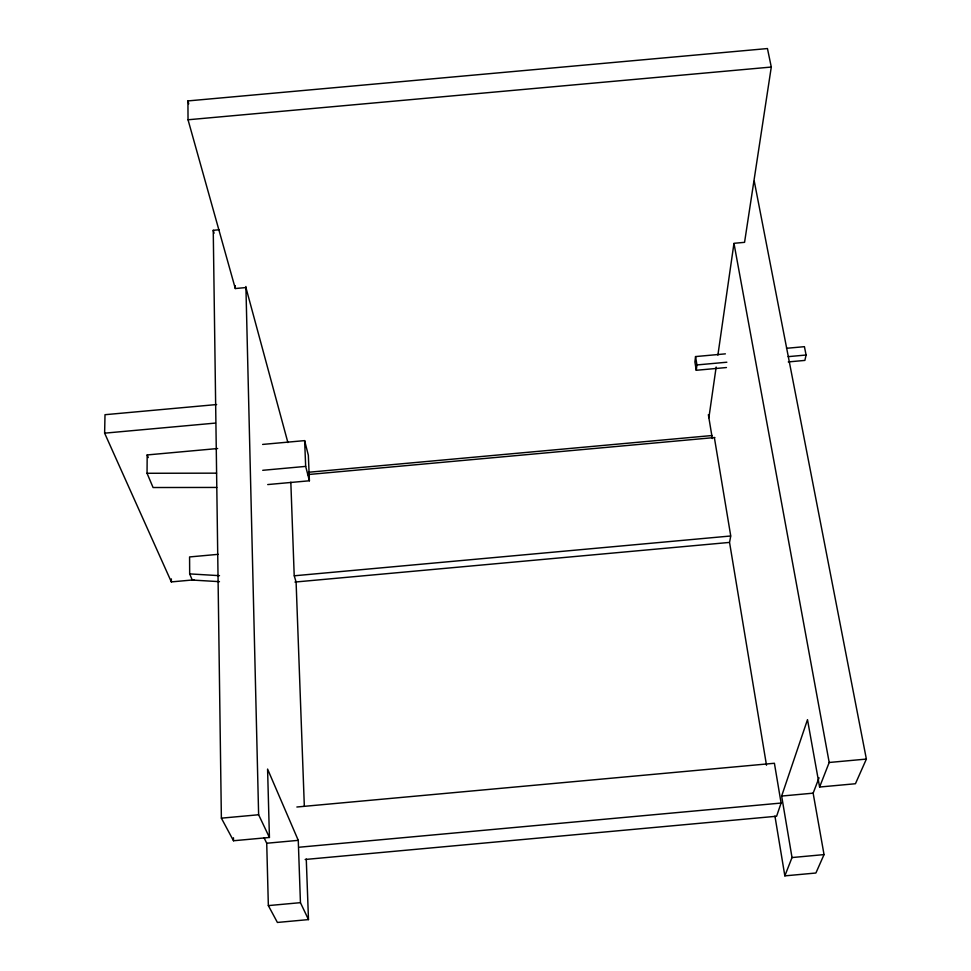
<?xml version="1.0" encoding="UTF-8"?>
<svg xmlns="http://www.w3.org/2000/svg" width="971" height="971" viewBox="0 0 971 971"><rect width="100%" height="100%" fill="white"/><g stroke="black" fill="none" stroke-linecap="round" stroke-linejoin="round"><path stroke-width="1.46" d="M216.739 487.442L153.078 487.527L147.046 473.278L147.179 454.938L217.65 448.529M193.969 579.845L171.345 581.908L104.625 433.163L105.002 414.702L216.642 404.543M725.386 353.857L695.552 356.575L694.896 361.94L696.268 370.279L726.442 367.536M696.268 370.279L696.935 364.938L695.552 356.575M708.879 417.736L716.161 367.05M717.885 355.119L733.967 243.308L744.563 242.337L771.29 67.048L767.454 48.55L187.925 100.923L188.034 119.773L235.31 288.533L245.93 287.562L287.889 442.558M786.522 348.298L804.425 346.671L806.088 355.022L804.874 360.411L788.282 361.916M819.051 777.807L813.14 793.161L824.039 854.601L815.895 873.014L784.847 875.866L792.02 857.551L781.643 796.05L807.496 719.657L819.597 787.032L855.439 783.743L866.375 759.079L754.285 181.286M296.871 807.01L774.409 763.267L781.097 803.053L776.594 816.247L305.161 859.481M819.597 787.032L829.198 762.478L734.04 243.733M221.376 818.165L258.626 814.754L269.428 837.463L233.501 840.752L221.376 818.165L213.244 230.297L219.191 229.763M829.198 762.478L866.375 759.079M266.722 843.241L298.267 840.352L300.44 902.666L308.487 919.598L277.403 922.45L268.348 905.603L266.722 843.241L264.076 837.791M781.643 796.05L813.14 793.161M299.748 847.173L781.097 803.053M268.348 905.603L300.44 902.666M792.02 857.551L824.039 854.601M188.034 119.773L771.29 67.048M696.935 364.938L726.842 362.219M788.149 356.648L806.088 355.022M104.625 433.163L215.489 423.077M262.631 444.427L304.627 440.616L308.341 455.253L309.409 480.779L267.717 484.565M262.728 470.304L305.671 466.396L309.409 480.779M308.414 472.27L712.131 435.518M307.589 474.601L714.826 437.52M218.208 554.332L189.576 556.941L189.673 573.897L192.27 580.051L219.458 581.665M294.395 575.779L730.52 536.004M294.941 582.054L729.148 542.449M147.046 473.278L216.533 473.156M189.673 573.897L219.495 575.669M298.267 840.352L267.583 769.081L269.428 837.463M147.179 454.938L148.272 457.559M213.244 230.297L214.069 233.21M187.925 100.923L188.738 103.824M714.365 437.569L730.75 535.98L729.549 542.413L766.495 765.209M708.369 414.702L712.326 438.528M774.931 816.053L784.847 875.866M304.627 440.616L305.671 466.396M304.324 806.039L296.094 581.957L294.213 575.803L290.827 482.186M306.266 859.032L308.487 919.598M245.906 286.494L258.626 814.754M235.249 285.62L235.31 288.533M233.453 837.779L233.501 840.752M171.345 578.898L171.345 581.908"/></g></svg>
